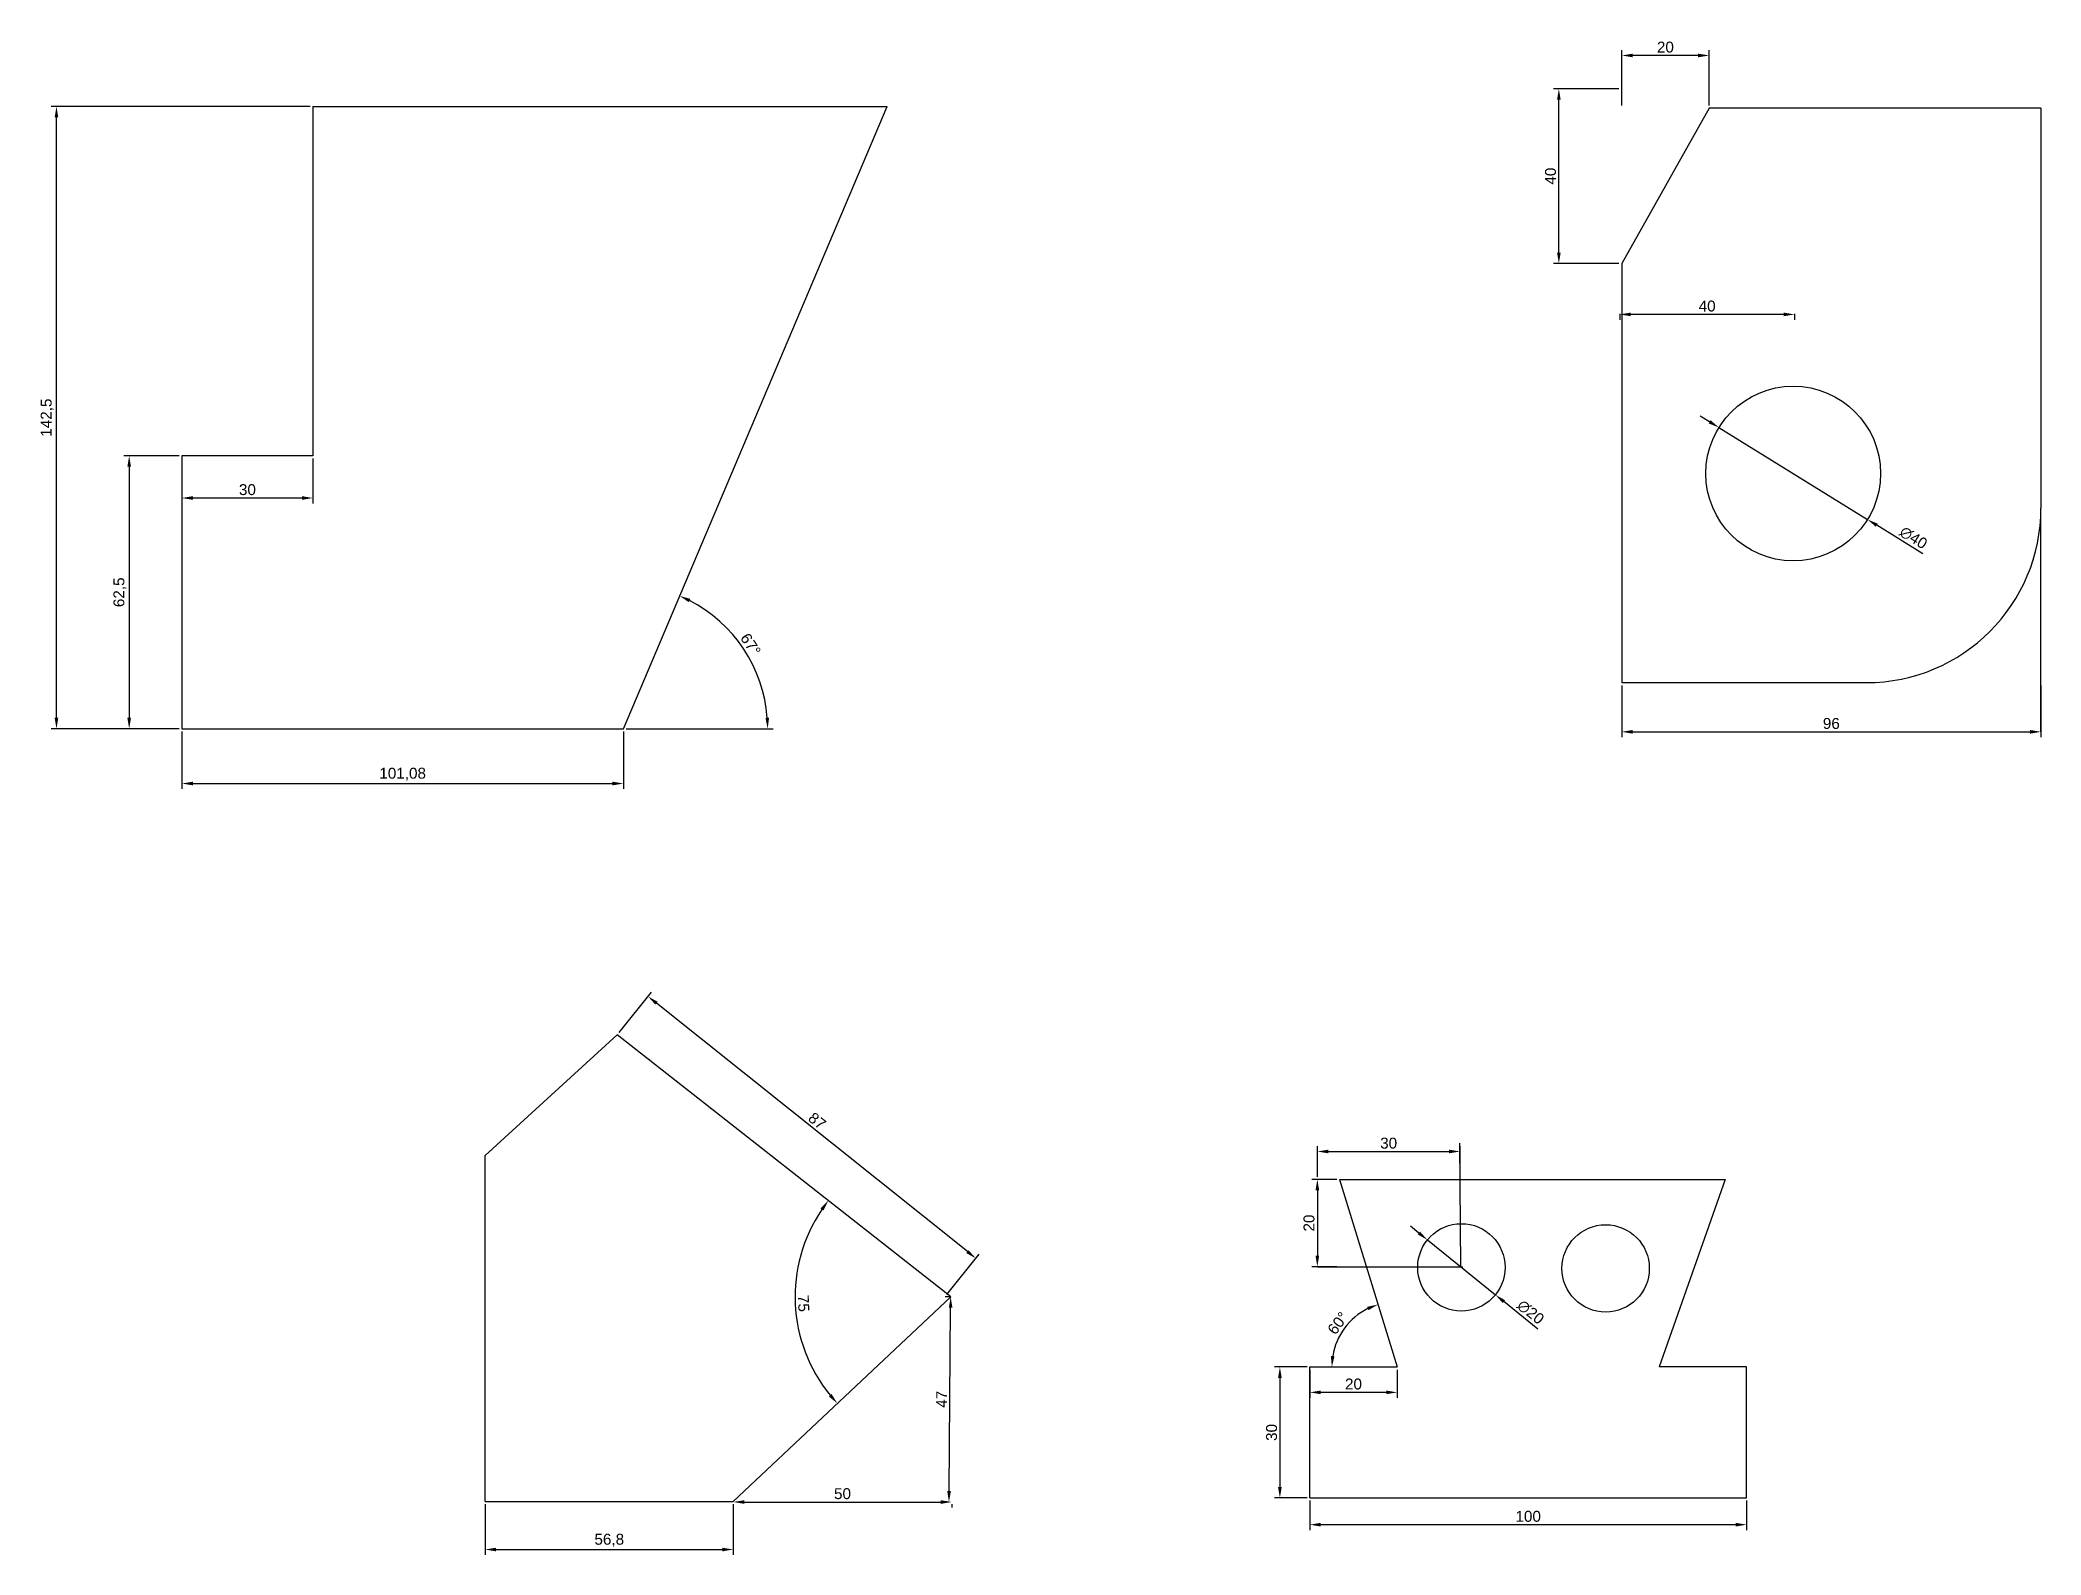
# Model space of a CAD drawing. Header units: millimetres. Extents: x 3737 to 4196, y 12198 to 12545.
import ezdxf

# ---------------------------------------------------------------- set-up
doc = ezdxf.new("R2010")
doc.units = ezdxf.units.MM
doc.styles.get("Standard").update_dxf_attribs({"font": 'arial.ttf'})
doc.dimstyles.new('ISO-25', dxfattribs={"dimtxt": 2.5, "dimasz": 2.5, "dimexe": 1.25, "dimexo": 0.625, "dimtad": 1, "dimtxsty": 'Standard', "dimcen": 2.5, "dimadec": 0, "dimazin": 0, "dimtfac": 1, "dimtmove": 0, "dimatfit": 3, "dimfxl": 1, "dimarcsym": 0})

# ---------------------------------------------------------------- blocks, each defined once
blk = doc.blocks.new('*D3')
at = {"color": 0, "lineweight": -2, "transparency": 16777216}
for p, q in [((3769.27, 12450.02), (3756.58, 12450.02)), ((3757.83, 12447.52), (3757.83, 12390.02)), ((3769.27, 12387.52), (3756.58, 12387.52))]:
    blk.add_line(p, q, dxfattribs=at)
at = {"color": 0, "transparency": 16777216}
for points in [[(3757.41, 12447.52), (3758.24, 12447.52), (3757.83, 12450.02)], [(3757.41, 12390.02), (3758.24, 12390.02), (3757.83, 12387.52)]]:
    blk.add_solid(points, dxfattribs=at)
at = {"layer": 'Defpoints', "color": 0, "transparency": 16777216}
for p in [(3769.9, 12450.02), (3757.83, 12387.52), (3769.9, 12387.52)]:
    blk.add_point(p, dxfattribs=at)
at = {"color": 0, "transparency": 16777216, "insert": (3755.7, 12418.77), "char_height": 2.5, "attachment_point": 5, "rotation": 90}
blk.add_mtext('62,5', dxfattribs=at)
blk = doc.blocks.new('*D4')
at = {"color": 0, "lineweight": -2, "transparency": 16777216}
for p, q in [((3769.9, 12449.39), (3769.9, 12439.11)), ((3799.9, 12449.39), (3799.9, 12439.11)), ((3797.4, 12440.36), (3772.4, 12440.36))]:
    blk.add_line(p, q, dxfattribs=at)
at = {"color": 0, "transparency": 16777216}
for points in [[(3772.4, 12440.78), (3772.4, 12439.95), (3769.9, 12440.36)], [(3797.4, 12440.78), (3797.4, 12439.95), (3799.9, 12440.36)]]:
    blk.add_solid(points, dxfattribs=at)
at = {"layer": 'Defpoints', "color": 0, "transparency": 16777216}
for p in [(3769.9, 12450.02), (3799.9, 12450.02), (3769.9, 12440.36)]:
    blk.add_point(p, dxfattribs=at)
at = {"color": 0, "transparency": 16777216, "insert": (3784.9, 12442.27), "char_height": 2.5, "attachment_point": 5}
blk.add_mtext('30', dxfattribs=at)
blk = doc.blocks.new('*D5')
at = {"color": 0, "lineweight": -2, "transparency": 16777216}
for p, q in [((3769.9, 12386.89), (3769.9, 12373.72)), ((3870.98, 12386.89), (3870.98, 12373.72)), ((3772.4, 12374.97), (3868.48, 12374.97))]:
    blk.add_line(p, q, dxfattribs=at)
at = {"color": 0, "transparency": 16777216}
for points in [[(3772.4, 12375.39), (3772.4, 12374.56), (3769.9, 12374.97)], [(3868.48, 12375.39), (3868.48, 12374.56), (3870.98, 12374.97)]]:
    blk.add_solid(points, dxfattribs=at)
at = {"layer": 'Defpoints', "color": 0, "transparency": 16777216}
for p in [(3769.9, 12387.52), (3870.98, 12387.52), (3870.98, 12374.97)]:
    blk.add_point(p, dxfattribs=at)
at = {"color": 0, "transparency": 16777216, "insert": (3820.44, 12377.1), "char_height": 2.5, "attachment_point": 5}
blk.add_mtext('101,08', dxfattribs=at)
blk = doc.blocks.new('*D6')
at = {"color": 0, "lineweight": -2, "transparency": 16777216}
blk.add_line((3871.6, 12387.52), (3905.27, 12387.52), dxfattribs=at)
blk.add_arc((3870.98, 12387.52), 33.04, 4.336, 62.7011, dxfattribs=at)
at = {"color": 0, "transparency": 16777216}
for points in [[(3885.95, 12416.5), (3886.31, 12417.26), (3883.87, 12417.94)], [(3904.34, 12390.03), (3903.51, 12390), (3904.02, 12387.52)]]:
    blk.add_solid(points, dxfattribs=at)
at = {"layer": 'Defpoints', "color": 0, "transparency": 16777216}
for p in [(3931.36, 12530.02), (3901.54, 12400.08), (3769.9, 12387.52), (3870.98, 12387.52), (3870.98, 12387.52)]:
    blk.add_point(p, dxfattribs=at)
at = {"color": 0, "transparency": 16777216, "insert": (3900.11, 12406.81), "char_height": 2.5, "attachment_point": 5, "rotation": 303.5186}
blk.add_mtext('67°', dxfattribs=at)
blk = doc.blocks.new('*D7')
at = {"color": 0, "lineweight": -2, "transparency": 16777216}
for p, q in [((3799.27, 12530.02), (3739.93, 12530.02)), ((3741.18, 12390.02), (3741.18, 12527.52)), ((3769.27, 12387.52), (3739.93, 12387.52))]:
    blk.add_line(p, q, dxfattribs=at)
at = {"color": 0, "transparency": 16777216}
for points in [[(3740.76, 12527.52), (3741.59, 12527.52), (3741.18, 12530.02)], [(3740.76, 12390.02), (3741.59, 12390.02), (3741.18, 12387.52)]]:
    blk.add_solid(points, dxfattribs=at)
at = {"layer": 'Defpoints', "color": 0, "transparency": 16777216}
for p in [(3741.18, 12530.02), (3799.9, 12530.02), (3769.9, 12387.52)]:
    blk.add_point(p, dxfattribs=at)
at = {"color": 0, "transparency": 16777216, "insert": (3739.05, 12458.77), "char_height": 2.5, "attachment_point": 5, "rotation": 90}
blk.add_mtext('142,5', dxfattribs=at)
blk = doc.blocks.new('*D8')
at = {"color": 0, "lineweight": -2, "transparency": 16777216}
for p, q in [((4098.93, 12534.08), (4083.92, 12534.08)), ((4085.17, 12496.58), (4085.17, 12531.58)), ((4098.93, 12494.08), (4083.92, 12494.08))]:
    blk.add_line(p, q, dxfattribs=at)
at = {"color": 0, "transparency": 16777216}
for points in [[(4084.75, 12531.58), (4085.59, 12531.58), (4085.17, 12534.08)], [(4084.75, 12496.58), (4085.59, 12496.58), (4085.17, 12494.08)]]:
    blk.add_solid(points, dxfattribs=at)
at = {"layer": 'Defpoints', "color": 0, "transparency": 16777216}
for p in [(4085.17, 12534.08), (4099.56, 12534.08), (4099.56, 12494.08)]:
    blk.add_point(p, dxfattribs=at)
at = {"color": 0, "transparency": 16777216, "insert": (4083.27, 12514.08), "char_height": 2.5, "attachment_point": 5, "rotation": 90}
blk.add_mtext('40', dxfattribs=at)
blk = doc.blocks.new('*D9')
at = {"color": 0, "lineweight": -2, "transparency": 16777216}
for p, q in [((4099.56, 12530.25), (4099.56, 12542.97)), ((4117.06, 12541.72), (4102.06, 12541.72)), ((4119.56, 12530.25), (4119.56, 12542.97))]:
    blk.add_line(p, q, dxfattribs=at)
at = {"color": 0, "transparency": 16777216}
for points in [[(4102.06, 12542.13), (4102.06, 12541.3), (4099.56, 12541.72)], [(4117.06, 12542.13), (4117.06, 12541.3), (4119.56, 12541.72)]]:
    blk.add_solid(points, dxfattribs=at)
at = {"layer": 'Defpoints', "color": 0, "transparency": 16777216}
for p in [(4099.56, 12541.72), (4099.56, 12529.62), (4119.56, 12529.62)]:
    blk.add_point(p, dxfattribs=at)
at = {"color": 0, "transparency": 16777216, "insert": (4109.56, 12543.62), "char_height": 2.5, "attachment_point": 5}
blk.add_mtext('20', dxfattribs=at)
blk = doc.blocks.new('*D10')
at = {"color": 0, "lineweight": -2, "transparency": 16777216}
for p, q in [((4119.69, 12457.81), (4117.56, 12459.13)), ((4121.82, 12456.5), (4155.83, 12435.45)), ((4168.53, 12427.6), (4157.96, 12434.14))]:
    blk.add_line(p, q, dxfattribs=at)
at = {"color": 0, "transparency": 16777216}
for points in [[(4119.91, 12458.17), (4119.47, 12457.46), (4121.82, 12456.5)], [(4158.18, 12434.49), (4157.74, 12433.78), (4155.83, 12435.45)]]:
    blk.add_solid(points, dxfattribs=at)
at = {"layer": 'Defpoints', "color": 0, "transparency": 16777216}
for p in [(4121.82, 12456.5), (4155.83, 12435.45)]:
    blk.add_point(p, dxfattribs=at)
at = {"color": 0, "transparency": 16777216, "insert": (4166.36, 12431.26), "char_height": 2.5, "attachment_point": 5, "rotation": 328.2548}
blk.add_mtext('∅40', dxfattribs=at)
blk = doc.blocks.new('*D12')
at = {"color": 0, "lineweight": -2, "transparency": 16777216}
for p, q in [((4099.12, 12482.56), (4099.12, 12481.16)), ((4136.62, 12482.41), (4101.62, 12482.41)), ((4139.12, 12482.56), (4139.12, 12481.16))]:
    blk.add_line(p, q, dxfattribs=at)
at = {"color": 0, "transparency": 16777216}
for points in [[(4101.62, 12482.83), (4101.62, 12482), (4099.12, 12482.41)], [(4136.62, 12482.83), (4136.62, 12482), (4139.12, 12482.41)]]:
    blk.add_solid(points, dxfattribs=at)
at = {"layer": 'Defpoints', "color": 0, "transparency": 16777216}
for p in [(4099.12, 12483.19), (4099.12, 12482.41), (4139.12, 12483.19)]:
    blk.add_point(p, dxfattribs=at)
at = {"color": 0, "transparency": 16777216, "insert": (4119.12, 12484.31), "char_height": 2.5, "attachment_point": 5}
blk.add_mtext('40', dxfattribs=at)
blk = doc.blocks.new('*D16')
at = {"color": 0, "lineweight": -2, "transparency": 16777216}
for p, q in [((4099.56, 12397.45), (4099.56, 12385.56)), ((4195.56, 12397.45), (4195.56, 12385.56)), ((4102.06, 12386.81), (4193.06, 12386.81))]:
    blk.add_line(p, q, dxfattribs=at)
at = {"color": 0, "transparency": 16777216}
for points in [[(4102.06, 12387.23), (4102.06, 12386.4), (4099.56, 12386.81)], [(4193.06, 12387.23), (4193.06, 12386.4), (4195.56, 12386.81)]]:
    blk.add_solid(points, dxfattribs=at)
at = {"layer": 'Defpoints', "color": 0, "transparency": 16777216}
for p in [(4099.56, 12398.08), (4195.56, 12398.08), (4195.56, 12386.81)]:
    blk.add_point(p, dxfattribs=at)
at = {"color": 0, "transparency": 16777216, "insert": (4147.56, 12388.71), "char_height": 2.5, "attachment_point": 5}
blk.add_mtext('96', dxfattribs=at)
blk = doc.blocks.new('*D18')
at = {"color": 0, "lineweight": -2, "transparency": 16777216}
blk.add_arc((4048.15, 12241.35), 14.97, 116.64, 170.4189, dxfattribs=at)
at = {"color": 0, "transparency": 16777216}
for points in [[(4041.28, 12255.12), (4041.59, 12254.35), (4043.76, 12255.66)], [(4033.81, 12243.81), (4032.97, 12243.88), (4033.18, 12241.35)]]:
    blk.add_solid(points, dxfattribs=at)
at = {"layer": 'Defpoints', "color": 0, "transparency": 16777216}
for p in [(4034.97, 12284.31), (4038.26, 12252.59), (4028.15, 12241.35), (4048.15, 12241.35), (4048.15, 12241.35)]:
    blk.add_point(p, dxfattribs=at)
at = {"color": 0, "transparency": 16777216, "insert": (4034.58, 12251.38), "char_height": 2.5, "width": 5.1632, "attachment_point": 5, "rotation": 53.5294}
blk.add_mtext('60° ', dxfattribs=at)
blk = doc.blocks.new('*D19')
at = {"color": 0, "lineweight": -2, "transparency": 16777216}
for p, q in [((4028.15, 12210.73), (4028.15, 12203.98)), ((4128.15, 12210.73), (4128.15, 12203.98)), ((4125.65, 12205.23), (4030.65, 12205.23))]:
    blk.add_line(p, q, dxfattribs=at)
at = {"color": 0, "transparency": 16777216}
for points in [[(4030.65, 12205.65), (4030.65, 12204.81), (4028.15, 12205.23)], [(4125.65, 12205.65), (4125.65, 12204.81), (4128.15, 12205.23)]]:
    blk.add_solid(points, dxfattribs=at)
at = {"layer": 'Defpoints', "color": 0, "transparency": 16777216}
for p in [(4028.15, 12211.35), (4128.15, 12211.35), (4028.15, 12205.23)]:
    blk.add_point(p, dxfattribs=at)
at = {"color": 0, "transparency": 16777216, "insert": (4078.15, 12207.13), "char_height": 2.5, "attachment_point": 5}
blk.add_mtext('100', dxfattribs=at)
blk = doc.blocks.new('*D20')
at = {"color": 0, "lineweight": -2, "transparency": 16777216}
for p, q in [((4028.15, 12240.73), (4028.15, 12234.28)), ((4048.15, 12240.73), (4048.15, 12234.28)), ((4045.65, 12235.53), (4030.65, 12235.53))]:
    blk.add_line(p, q, dxfattribs=at)
at = {"color": 0, "transparency": 16777216}
for points in [[(4030.65, 12235.95), (4030.65, 12235.12), (4028.15, 12235.53)], [(4045.65, 12235.95), (4045.65, 12235.12), (4048.15, 12235.53)]]:
    blk.add_solid(points, dxfattribs=at)
at = {"layer": 'Defpoints', "color": 0, "transparency": 16777216}
for p in [(4028.15, 12241.35), (4048.15, 12241.35), (4028.15, 12235.53)]:
    blk.add_point(p, dxfattribs=at)
at = {"color": 0, "transparency": 16777216, "insert": (4038.15, 12237.43), "char_height": 2.5, "attachment_point": 5}
blk.add_mtext('20', dxfattribs=at)
blk = doc.blocks.new('*D21')
at = {"color": 0, "lineweight": -2, "transparency": 16777216}
for p, q in [((4027.52, 12241.35), (4020.05, 12241.35)), ((4021.3, 12238.85), (4021.3, 12213.85)), ((4027.52, 12211.35), (4020.05, 12211.35))]:
    blk.add_line(p, q, dxfattribs=at)
at = {"color": 0, "transparency": 16777216}
for points in [[(4020.88, 12238.85), (4021.71, 12238.85), (4021.3, 12241.35)], [(4020.88, 12213.85), (4021.71, 12213.85), (4021.3, 12211.35)]]:
    blk.add_solid(points, dxfattribs=at)
at = {"layer": 'Defpoints', "color": 0, "transparency": 16777216}
for p in [(4028.15, 12241.35), (4021.3, 12211.35), (4028.15, 12211.35)]:
    blk.add_point(p, dxfattribs=at)
at = {"color": 0, "transparency": 16777216, "insert": (4019.4, 12226.35), "char_height": 2.5, "attachment_point": 5, "rotation": 90}
blk.add_mtext('30', dxfattribs=at)
blk = doc.blocks.new('*D23')
at = {"color": 0, "lineweight": -2, "transparency": 16777216}
for p, q in [((4053.13, 12272.02), (4051.19, 12273.59)), ((4055.08, 12270.45), (4070.64, 12257.88)), ((4080.39, 12250), (4072.58, 12256.31))]:
    blk.add_line(p, q, dxfattribs=at)
at = {"color": 0, "transparency": 16777216}
for points in [[(4053.39, 12272.34), (4052.87, 12271.69), (4055.08, 12270.45)], [(4072.84, 12256.63), (4072.32, 12255.98), (4070.64, 12257.88)]]:
    blk.add_solid(points, dxfattribs=at)
at = {"layer": 'Defpoints', "color": 0, "transparency": 16777216}
for p in [(4055.08, 12270.45), (4070.64, 12257.88)]:
    blk.add_point(p, dxfattribs=at)
at = {"color": 0, "transparency": 16777216, "insert": (4078.7, 12253.9), "char_height": 2.5, "attachment_point": 5, "rotation": 321.0709}
blk.add_mtext('∅20', dxfattribs=at)
blk = doc.blocks.new('*D26')
at = {"color": 0, "lineweight": -2, "transparency": 16777216}
for p, q in [((4034.34, 12284.31), (4028.62, 12284.31)), ((4029.87, 12281.81), (4029.87, 12266.81)), ((4034.34, 12264.31), (4028.62, 12264.31))]:
    blk.add_line(p, q, dxfattribs=at)
at = {"color": 0, "transparency": 16777216}
for points in [[(4029.45, 12281.81), (4030.29, 12281.81), (4029.87, 12284.31)], [(4029.45, 12266.81), (4030.29, 12266.81), (4029.87, 12264.31)]]:
    blk.add_solid(points, dxfattribs=at)
at = {"layer": 'Defpoints', "color": 0, "transparency": 16777216}
for p in [(4034.97, 12284.31), (4029.87, 12264.31), (4034.97, 12264.31)]:
    blk.add_point(p, dxfattribs=at)
at = {"color": 0, "transparency": 16777216, "insert": (4027.97, 12274.31), "char_height": 2.5, "attachment_point": 5, "rotation": 90}
blk.add_mtext('20', dxfattribs=at)
blk = doc.blocks.new('*D27')
at = {"color": 0, "lineweight": -2, "transparency": 16777216}
for p, q in [((4029.87, 12284.93), (4029.87, 12291.95)), ((4032.37, 12290.7), (4060.04, 12290.7)), ((4062.54, 12284.93), (4062.54, 12291.95))]:
    blk.add_line(p, q, dxfattribs=at)
at = {"color": 0, "transparency": 16777216}
for points in [[(4032.37, 12291.11), (4032.37, 12290.28), (4029.87, 12290.7)], [(4060.04, 12291.11), (4060.04, 12290.28), (4062.54, 12290.7)]]:
    blk.add_solid(points, dxfattribs=at)
at = {"layer": 'Defpoints', "color": 0, "transparency": 16777216}
for p in [(4062.54, 12290.7), (4029.87, 12284.31), (4062.54, 12284.31)]:
    blk.add_point(p, dxfattribs=at)
at = {"color": 0, "transparency": 16777216, "insert": (4046.2, 12292.6), "char_height": 2.5, "attachment_point": 5}
blk.add_mtext('30', dxfattribs=at)
blk = doc.blocks.new('*D28')
at = {"color": 0, "lineweight": -2, "transparency": 16777216}
for p, q in [((3839.35, 12209.89), (3839.35, 12198.29)), ((3896.15, 12209.89), (3896.15, 12198.29)), ((3841.85, 12199.54), (3893.65, 12199.54))]:
    blk.add_line(p, q, dxfattribs=at)
at = {"color": 0, "transparency": 16777216}
for points in [[(3841.85, 12199.95), (3841.85, 12199.12), (3839.35, 12199.54)], [(3893.65, 12199.95), (3893.65, 12199.12), (3896.15, 12199.54)]]:
    blk.add_solid(points, dxfattribs=at)
at = {"layer": 'Defpoints', "color": 0, "transparency": 16777216}
for p in [(3839.35, 12210.52), (3896.15, 12210.52), (3896.15, 12199.54)]:
    blk.add_point(p, dxfattribs=at)
at = {"color": 0, "transparency": 16777216, "insert": (3867.75, 12201.66), "char_height": 2.5, "attachment_point": 5}
blk.add_mtext('56,8', dxfattribs=at)
blk = doc.blocks.new('*D29')
at = {"color": 0, "lineweight": -2, "transparency": 16777216}
for p, q in [((3896.15, 12209.89), (3896.15, 12209.17)), ((3898.65, 12210.42), (3943.65, 12210.42)), ((3946.15, 12209.89), (3946.15, 12209.17))]:
    blk.add_line(p, q, dxfattribs=at)
at = {"color": 0, "transparency": 16777216}
for points in [[(3898.65, 12210.83), (3898.65, 12210), (3896.15, 12210.42)], [(3943.65, 12210.83), (3943.65, 12210), (3946.15, 12210.42)]]:
    blk.add_solid(points, dxfattribs=at)
at = {"layer": 'Defpoints', "color": 0, "transparency": 16777216}
for p in [(3896.15, 12210.52), (3946.15, 12210.52), (3946.15, 12210.42)]:
    blk.add_point(p, dxfattribs=at)
at = {"color": 0, "transparency": 16777216, "insert": (3921.15, 12212.32), "char_height": 2.5, "attachment_point": 5}
blk.add_mtext('50', dxfattribs=at)
blk = doc.blocks.new('*D30')
at = {"color": 0, "lineweight": -2, "transparency": 16777216}
for p, q in [((3945.92, 12257.42), (3944.67, 12257.43)), ((3945.55, 12212.92), (3945.9, 12254.92)), ((3945.52, 12210.42), (3944.28, 12210.43))]:
    blk.add_line(p, q, dxfattribs=at)
at = {"color": 0, "transparency": 16777216}
for points in [[(3945.49, 12254.92), (3946.32, 12254.92), (3945.92, 12257.42)], [(3945.13, 12212.92), (3945.97, 12212.92), (3945.53, 12210.42)]]:
    blk.add_solid(points, dxfattribs=at)
at = {"layer": 'Defpoints', "color": 0, "transparency": 16777216}
for p in [(3945.92, 12257.42), (3946.54, 12257.41), (3946.15, 12210.42)]:
    blk.add_point(p, dxfattribs=at)
at = {"color": 0, "transparency": 16777216, "insert": (3943.85, 12233.94), "char_height": 2.5, "attachment_point": 5, "rotation": 89.5187}
blk.add_mtext('47', dxfattribs=at)
blk = doc.blocks.new('*D34')
at = {"color": 0, "lineweight": -2, "transparency": 16777216}
blk.add_arc((3945.92, 12257.42), 35.63, 145.8435, 219.2783, dxfattribs=at)
at = {"color": 0, "transparency": 16777216}
for points in [[(3916.1, 12277.67), (3916.77, 12277.18), (3917.91, 12279.44)], [(3918.65, 12235.14), (3918.03, 12234.59), (3919.99, 12232.98)]]:
    blk.add_solid(points, dxfattribs=at)
at = {"layer": 'Defpoints', "color": 0, "transparency": 16777216}
for p in [(3869.59, 12317.44), (3910.95, 12264.23), (3945.92, 12257.42), (3945.92, 12257.42), (3896.15, 12210.52)]:
    blk.add_point(p, dxfattribs=at)
at = {"color": 0, "transparency": 16777216, "insert": (3912.22, 12255.91), "char_height": 2.5, "attachment_point": 5, "rotation": 272.5609}
blk.add_mtext('75', dxfattribs=at)
blk = doc.blocks.new('*D35')
at = {"color": 0, "lineweight": -2, "transparency": 16777216}
for p, q in [((3869.98, 12317.93), (3877.39, 12327.2)), ((3949.74, 12267.77), (3878.56, 12324.66)), ((3945.06, 12257.92), (3952.47, 12267.19))]:
    blk.add_line(p, q, dxfattribs=at)
at = {"color": 0, "transparency": 16777216}
for points in [[(3878.82, 12324.99), (3878.3, 12324.33), (3876.61, 12326.22)], [(3950, 12268.1), (3949.48, 12267.45), (3951.69, 12266.21)]]:
    blk.add_solid(points, dxfattribs=at)
at = {"layer": 'Defpoints', "color": 0, "transparency": 16777216}
for p in [(3876.61, 12326.22), (3869.59, 12317.44), (3944.67, 12257.43)]:
    blk.add_point(p, dxfattribs=at)
at = {"color": 0, "transparency": 16777216, "insert": (3915.34, 12297.7), "char_height": 2.5, "attachment_point": 5, "rotation": 321.3672}
blk.add_mtext('87', dxfattribs=at)

msp = doc.modelspace()

# ---------------------------------------------------------------- linework, layer by layer
for p, q in [((3799.897, 12530.018), (3799.897, 12450.018)), ((3799.897, 12530.018), (3931.356, 12530.018)), ((3870.977, 12387.518), (3931.356, 12530.018)), ((4119.559, 12529.621), (4099.559, 12494.076)), ((4195.559, 12529.621), (4119.559, 12529.621)), ((4195.559, 12529.621), (4195.559, 12438.076)), ((4099.559, 12494.076), (4099.559, 12398.076)), ((3799.897, 12450.018), (3769.897, 12450.018)), ((3769.897, 12450.018), (3769.897, 12387.518)), ((4195.559, 12386.813), (4195.559, 12438.076)), ((4099.559, 12398.076), (4155.559, 12398.076)), ((3769.897, 12387.518), (3870.977, 12387.518)), ((3869.588, 12317.44), (3839.349, 12289.743)), ((3945.923, 12257.42), (3869.588, 12317.44)), ((4062.7, 12264.288), (4062.468, 12292.634)), ((3839.349, 12210.517), (3839.349, 12289.743)), ((4034.968, 12284.308), (4123.253, 12284.308)), ((4034.968, 12284.308), (4048.149, 12241.354)), ((4123.253, 12284.308), (4108.149, 12241.354)), ((4029.871, 12264.308), (4063.21, 12264.288)), ((3896.149, 12210.517), (3945.923, 12257.42)), ((4028.149, 12211.354), (4028.149, 12241.354)), ((4028.149, 12241.354), (4048.149, 12241.354)), ((4128.149, 12241.354), (4108.149, 12241.354)), ((4128.149, 12211.354), (4128.149, 12241.354)), ((3839.349, 12210.517), (3896.149, 12210.517)), ((4028.149, 12211.354), (4128.149, 12211.354)), ((4028.149, 12211.354), (4128.149, 12211.354))]:
    msp.add_line(p, q)
for centre, radius in [((4138.825, 12445.975), 20), ((4062.856, 12264.162), 10), ((4095.88, 12263.917), 10)]:
    msp.add_circle(centre, radius)
msp.add_arc((4155.559, 12438.076), 40, 270, 0)

# ---------------------------------------------------------------- dimensions: what is measured, and where the dimension line sits
for base, p1, p2, picture, middle in [((4099.559, 12541.717), (4119.559, 12529.621), (4099.559, 12529.621), '*D9', (4109.559, 12543.619)), ((4099.116, 12482.413), (4139.116, 12483.185), (4099.116, 12483.185), '*D12', (4119.116, 12484.315)), ((3769.897, 12440.364), (3799.897, 12450.018), (3769.897, 12450.018), '*D4', (3784.897, 12442.267)), ((4195.559, 12386.813), (4099.559, 12398.076), (4195.559, 12398.076), '*D16', (4147.559, 12388.714)), ((3870.977, 12374.973), (3769.897, 12387.518), (3870.977, 12387.518), '*D5', (3820.437, 12377.101)), ((4028.149, 12235.533), (4048.149, 12241.354), (4028.149, 12241.354), '*D20', (4038.149, 12237.434)), ((3896.149, 12199.536), (3839.349, 12210.517), (3896.149, 12210.517), '*D28', (3867.749, 12201.664)), ((3946.149, 12210.416), (3896.149, 12210.517), (3946.149, 12210.517), '*D29', (3921.149, 12212.317)), ((4028.149, 12205.231), (4128.149, 12211.354), (4028.149, 12211.354), '*D19', (4078.149, 12207.132))]:
    dim = msp.add_linear_dim(base=base, p1=p1, p2=p2, dimstyle='ISO-25')
    dim.commit()
    dim.dimension.update_dxf_attribs({"geometry": picture, "text_midpoint": middle})
for base, p1, p2, picture, middle in [((4085.172, 12534.076), (4099.559, 12494.076), (4099.559, 12534.076), '*D8', (4083.27, 12514.076)), ((3741.178, 12530.018), (3769.897, 12387.518), (3799.897, 12530.018), '*D7', (3739.051, 12458.768)), ((3757.826, 12387.518), (3769.897, 12450.018), (3769.897, 12387.518), '*D3', (3755.698, 12418.768)), ((4029.871, 12264.308), (4034.968, 12284.308), (4034.968, 12264.308), '*D26', (4027.97, 12274.308)), ((4021.298, 12211.354), (4028.149, 12241.354), (4028.149, 12211.354), '*D21', (4019.396, 12226.354))]:
    dim = msp.add_linear_dim(base=base, p1=p1, p2=p2, angle=90, dimstyle='ISO-25')
    dim.commit()
    dim.dimension.update_dxf_attribs({"geometry": picture, "text_midpoint": middle})
dim = msp.add_angular_dim_2l(base=(3901.539, 12400.081), line1=((3769.897, 12387.518), (3870.977, 12387.518)), line2=((3870.977, 12387.518), (3931.356, 12530.018)), dimstyle='ISO-25')
dim.commit()
dim.dimension.update_dxf_attribs({"geometry": '*D6', "text_midpoint": (3900.111, 12406.815)})
dim = msp.add_diameter_dim_2p(p1=(4121.817, 12456.497), p2=(4155.833, 12435.452), dimstyle='ISO-25')
dim.commit()
dim.dimension.update_dxf_attribs({"geometry": '*D10', "text_midpoint": (4165.324, 12429.58), "dimtype": 163})
dim = msp.add_aligned_dim(p1=(3944.673, 12257.43), p2=(3869.588, 12317.44), distance=-11.241, text='87', dimstyle='ISO-25')
dim.commit()
dim.dimension.update_dxf_attribs({"geometry": '*D35', "text_midpoint": (3915.335, 12297.701)})
for base, line1, line2, text, picture, middle in [((3910.947, 12264.23), ((3945.923, 12257.42), (3869.588, 12317.44)), ((3896.149, 12210.517), (3945.923, 12257.42)), '75', '*D34', (3912.22, 12255.912)), ((4038.256, 12252.586), ((4028.149, 12241.354), (4048.149, 12241.354)), ((4034.968, 12284.308), (4048.149, 12241.354)), '60° ', '*D18', (4034.583, 12251.381))]:
    dim = msp.add_angular_dim_2l(base=base, line1=line1, line2=line2, text=text, dimstyle='ISO-25')
    dim.commit()
    dim.dimension.update_dxf_attribs({"geometry": picture, "text_midpoint": middle})
dim = msp.add_linear_dim(base=(4062.536, 12290.696), p1=(4029.871, 12284.308), p2=(4062.536, 12284.308), text='30', dimstyle='ISO-25')
dim.commit()
dim.dimension.update_dxf_attribs({"geometry": '*D27', "text_midpoint": (4046.204, 12292.598)})
dim = msp.add_diameter_dim_2p(p1=(4055.077, 12270.446), p2=(4070.635, 12257.879), dimstyle='ISO-25')
dim.commit()
dim.dimension.update_dxf_attribs({"geometry": '*D23', "text_midpoint": (4078.697, 12253.901)})
dim = msp.add_aligned_dim(p1=(3946.149, 12210.416), p2=(3946.544, 12257.414), distance=0.621, dimstyle='ISO-25')
dim.commit()
dim.dimension.update_dxf_attribs({"geometry": '*D30', "text_midpoint": (3943.85, 12233.936)})

doc.saveas('drawing.dxf')
